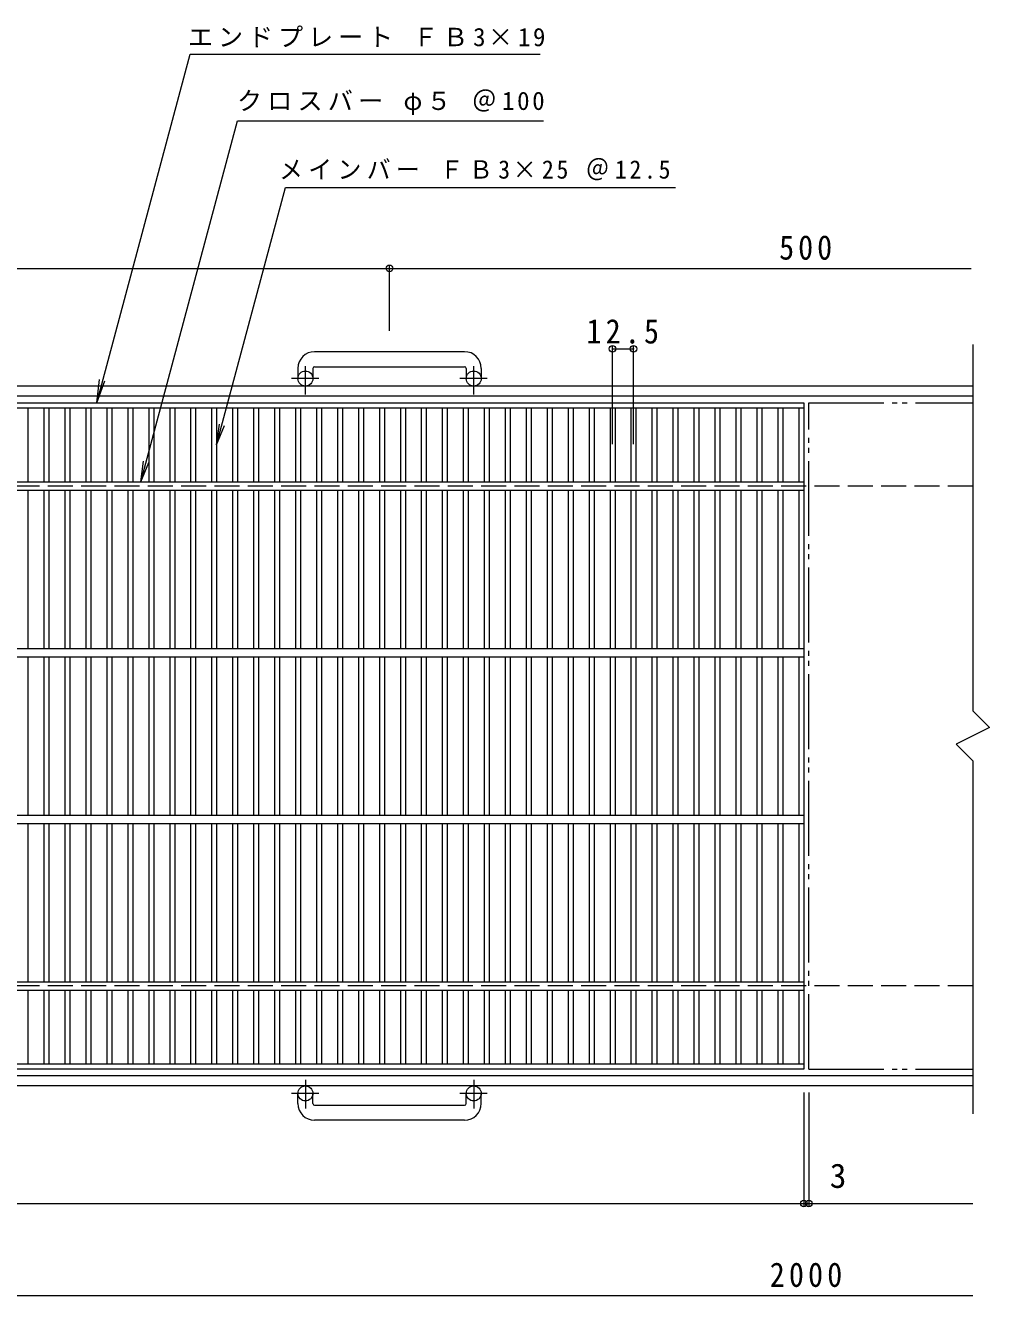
# Model space of a CAD drawing. Units: millimetres, scale not verified. Extents: x -854 to 887, y -687 to 582.
# Drawn here: x -275 to 303, y -181 to 582 of the extents above; entities that cross this region are included whole.
import ezdxf
from ezdxf.enums import TextEntityAlignment as Align

# ---------------------------------------------------------------- set-up
doc = ezdxf.new("R2010")
doc.units = ezdxf.units.MM
doc.header["$LTSCALE"] = 5
doc.header["$PDMODE"] = 32
doc.header["$PDSIZE"] = 4
for name, pattern in [('CHAIN1', [8, 5, -1, 1, -1]), ('DASHED3', [4, 3, -1]), ('DOUBLE_CHAIN2', [12.8, 9, -1, 0.6, -0.6, 0.6, -1])]:
    doc.linetypes.add(name, pattern=pattern)
for name, color, linetype, lineweight in [('A-1_ピット', 2, 'Continuous', 9), ('A-2_蓋', 3, 'Continuous', 9), ('A-4_寸法', 7, 'Continuous', 9)]:
    doc.layers.add(name, color=color, linetype=linetype, lineweight=lineweight)
doc.styles.add('ＭＳ ゴシック', font='')
doc.styles.get('ＭＳ ゴシック').set_extended_font_data('MS Gothic')

msp = doc.modelspace()

# ---------------------------------------------------------------- linework, layer by layer
at = {"layer": 'A-1_ピット'}
for p, q in [((293.46, 390.14), (293.46, 170.189)), ((-11.54, 385.789), (-101.54, 385.789)), ((-111.54, 375.789), (-111.54, 369.689)), ((-102.54, 375.789), (-102.54, 369.689)), ((-101.541, 376.789), (-11.54, 376.789)), ((-10.54, 375.789), (-10.54, 369.689)), ((-1.54, 375.789), (-1.54, 369.689)), ((293.46, 365.189), (-806.54, 365.189)), ((293.46, 359.188), (-806.54, 359.188)), ((293.46, 140.189), (293.46, -71.605)), ((293.46, -48.811), (-806.54, -48.811)), ((293.46, -54.811), (-806.54, -54.811)), ((-111.54, -65.412), (-111.54, -59.312)), ((-102.54, -65.412), (-102.54, -59.312)), ((-10.54, -65.412), (-10.54, -59.312)), ((-1.54, -65.412), (-1.54, -59.312)), ((-101.541, -66.412), (-11.54, -66.412)), ((-11.54, -75.411), (-101.54, -75.411))]:
    msp.add_line(p, q, dxfattribs=at)
at = {"layer": 'A-1_ピット', "linetype": 'CHAIN1'}
for p, q in [((-107.04, 360.082), (-107.04, 377.179)), ((-6.04, 360.082), (-6.04, 377.179)), ((-98.877, 369.689), (-115.285, 369.689)), ((2.123, 369.689), (-14.285, 369.689)), ((-107.04, -51.204), (-107.04, -68.301)), ((-6.04, -51.204), (-6.04, -68.301)), ((-98.877, -59.312), (-115.285, -59.312)), ((2.123, -59.312), (-14.285, -59.312))]:
    msp.add_line(p, q, dxfattribs=at)
at = {"layer": 'A-1_ピット', "linetype": 'DASHED3'}
for p, q in [((293.46, 305.189), (-806.54, 305.189)), ((293.46, 5.188), (-806.54, 5.188))]:
    msp.add_line(p, q, dxfattribs=at)
at = {"layer": 'A-1_ピット'}
msp.add_lwpolyline([(293.46, 170.189), (303.46, 160.189), (283.46, 150.189), (293.46, 140.189)], dxfattribs=at)
for centre in [(-107.04, 369.689), (-6.04, 369.689), (-107.04, -59.312), (-6.04, -59.312)]:
    msp.add_circle(centre, 4.5, dxfattribs=at)
for centre, radius, start, end in [((-101.54, 375.789), 10, 90, 180), ((-11.54, 375.789), 10, 0, 90), ((-101.541, 375.789), 1, 90, 180), ((-11.54, 375.789), 1, 0, 90), ((-101.54, -65.412), 10, 180, 270), ((-101.541, -65.412), 1, 180, 270), ((-11.54, -65.412), 10, 270, 0), ((-11.54, -65.412), 1, 270, 0)]:
    msp.add_arc(centre, radius, start, end, dxfattribs=at)
at = {"layer": 'A-2_蓋'}
for p, q in [((-805.04, 355.189), (191.96, 355.189)), ((-805.04, 352.189), (191.96, 352.189)), ((-273.499, 352.189), (-273.499, 307.689)), ((-263.919, 352.189), (-263.919, 307.689)), ((-260.919, 352.189), (-260.919, 307.689)), ((-251.339, 352.189), (-251.339, 307.689)), ((-248.339, 352.189), (-248.339, 307.689)), ((-238.76, 352.189), (-238.76, 307.689)), ((-235.759, 352.189), (-235.759, 307.689)), ((-226.179, 352.189), (-226.179, 307.689)), ((-223.179, 352.189), (-223.179, 307.689)), ((-213.599, 352.189), (-213.599, 307.689)), ((-210.599, 352.189), (-210.599, 307.689)), ((-201.019, 352.189), (-201.019, 307.689)), ((-198.019, 352.189), (-198.019, 307.689)), ((-188.439, 352.189), (-188.439, 307.689)), ((-185.439, 352.189), (-185.439, 307.689)), ((-175.859, 352.189), (-175.859, 307.689)), ((-172.859, 352.189), (-172.859, 307.689)), ((-163.279, 352.189), (-163.279, 307.689)), ((-160.279, 352.189), (-160.279, 307.689)), ((-150.699, 352.189), (-150.699, 307.689)), ((-147.699, 352.189), (-147.699, 307.689)), ((-138.119, 352.189), (-138.119, 307.689)), ((-135.119, 352.189), (-135.119, 307.689)), ((-125.539, 352.189), (-125.539, 307.689)), ((-122.539, 352.189), (-122.539, 307.689)), ((-112.959, 352.189), (-112.959, 307.689)), ((-109.959, 352.189), (-109.959, 307.689)), ((-100.379, 352.189), (-100.379, 307.689)), ((-97.379, 352.189), (-97.379, 307.689)), ((-87.799, 352.189), (-87.799, 307.689)), ((-84.799, 352.189), (-84.799, 307.689)), ((-75.219, 352.189), (-75.219, 307.689)), ((-72.219, 352.189), (-72.219, 307.689)), ((-62.639, 352.189), (-62.639, 307.689)), ((-59.639, 352.189), (-59.639, 307.689)), ((-50.059, 352.189), (-50.059, 307.689)), ((-47.059, 352.189), (-47.059, 307.689)), ((-37.479, 352.189), (-37.479, 307.689)), ((-34.479, 352.189), (-34.479, 307.689)), ((-24.899, 352.189), (-24.899, 307.689)), ((-21.899, 352.189), (-21.899, 307.689)), ((-12.319, 352.189), (-12.319, 307.689)), ((-9.319, 352.189), (-9.319, 307.689)), ((0.261, 352.189), (0.261, 307.689)), ((3.261, 352.189), (3.261, 307.689)), ((12.841, 352.189), (12.841, 307.689)), ((15.841, 352.189), (15.841, 307.689)), ((25.421, 352.189), (25.421, 307.689)), ((28.421, 352.189), (28.421, 307.689)), ((38.001, 352.189), (38.001, 307.689)), ((41.001, 352.189), (41.001, 307.689)), ((50.581, 352.189), (50.581, 307.689)), ((53.581, 352.189), (53.581, 307.689)), ((63.161, 352.189), (63.161, 307.689)), ((66.161, 352.189), (66.161, 307.689)), ((75.741, 352.189), (75.741, 307.689)), ((78.741, 352.189), (78.741, 307.689)), ((88.321, 352.189), (88.321, 307.689)), ((91.321, 352.189), (91.321, 307.689)), ((100.901, 352.189), (100.901, 307.689)), ((103.901, 352.189), (103.901, 307.689)), ((113.481, 352.189), (113.481, 307.689)), ((116.481, 352.189), (116.481, 307.689)), ((126.061, 352.189), (126.061, 307.689)), ((129.061, 352.189), (129.061, 307.689)), ((138.641, 352.189), (138.641, 307.689)), ((141.641, 352.189), (141.641, 307.689)), ((151.221, 352.189), (151.221, 307.689)), ((154.221, 352.189), (154.221, 307.689)), ((163.801, 352.189), (163.801, 307.689)), ((166.801, 352.189), (166.801, 307.689)), ((176.381, 352.189), (176.381, 307.689)), ((179.381, 352.189), (179.381, 307.689)), ((188.961, 352.189), (188.961, 307.689)), ((191.96, 355.189), (191.96, -44.811)), ((-805.04, 307.689), (191.96, 307.689)), ((-805.04, 302.689), (191.96, 302.689)), ((-273.499, 302.689), (-273.499, 207.689)), ((-263.919, 302.689), (-263.919, 207.689)), ((-260.919, 302.689), (-260.919, 207.689)), ((-251.339, 302.689), (-251.339, 207.689)), ((-248.339, 302.689), (-248.339, 207.689)), ((-238.76, 302.689), (-238.76, 207.689)), ((-235.759, 302.689), (-235.759, 207.689)), ((-226.179, 302.689), (-226.179, 207.689)), ((-223.179, 302.689), (-223.179, 207.689)), ((-213.599, 302.689), (-213.599, 207.689)), ((-210.599, 302.689), (-210.599, 207.689)), ((-201.019, 302.689), (-201.019, 207.689)), ((-198.019, 302.689), (-198.019, 207.689)), ((-188.439, 302.689), (-188.439, 207.689)), ((-185.439, 302.689), (-185.439, 207.689)), ((-175.859, 302.689), (-175.859, 207.689)), ((-172.859, 302.689), (-172.859, 207.689)), ((-163.279, 302.689), (-163.279, 207.689)), ((-160.279, 302.689), (-160.279, 207.689)), ((-150.699, 302.689), (-150.699, 207.689)), ((-147.699, 302.689), (-147.699, 207.689)), ((-138.119, 302.689), (-138.119, 207.689)), ((-135.119, 302.689), (-135.119, 207.689)), ((-125.539, 302.689), (-125.539, 207.689)), ((-122.539, 302.689), (-122.539, 207.689)), ((-112.959, 302.689), (-112.959, 207.689)), ((-109.959, 302.689), (-109.959, 207.689)), ((-100.379, 302.689), (-100.379, 207.689)), ((-97.379, 302.689), (-97.379, 207.689)), ((-87.799, 302.689), (-87.799, 207.689)), ((-84.799, 302.689), (-84.799, 207.689)), ((-75.219, 302.689), (-75.219, 207.689)), ((-72.219, 302.689), (-72.219, 207.689)), ((-62.639, 302.689), (-62.639, 207.689)), ((-59.639, 302.689), (-59.639, 207.689)), ((-50.059, 302.689), (-50.059, 207.689)), ((-47.059, 302.689), (-47.059, 207.689)), ((-37.479, 302.689), (-37.479, 207.689)), ((-34.479, 302.689), (-34.479, 207.689)), ((-24.899, 302.689), (-24.899, 207.689)), ((-21.899, 302.689), (-21.899, 207.689)), ((-12.319, 302.689), (-12.319, 207.689)), ((-9.319, 302.689), (-9.319, 207.689)), ((0.261, 302.689), (0.261, 207.689)), ((3.261, 302.689), (3.261, 207.689)), ((12.841, 302.689), (12.841, 207.689)), ((15.841, 302.689), (15.841, 207.689)), ((25.421, 302.689), (25.421, 207.689)), ((28.421, 302.689), (28.421, 207.689)), ((38.001, 302.689), (38.001, 207.689)), ((41.001, 302.689), (41.001, 207.689)), ((50.581, 302.689), (50.581, 207.689)), ((53.581, 302.689), (53.581, 207.689)), ((63.161, 302.689), (63.161, 207.689)), ((66.161, 302.689), (66.161, 207.689)), ((75.741, 302.689), (75.741, 207.689)), ((78.741, 302.689), (78.741, 207.689)), ((88.321, 302.689), (88.321, 207.689)), ((91.321, 302.689), (91.321, 207.689)), ((100.901, 302.689), (100.901, 207.689)), ((103.901, 302.689), (103.901, 207.689)), ((113.481, 302.689), (113.481, 207.689)), ((116.481, 302.689), (116.481, 207.689)), ((126.061, 302.689), (126.061, 207.689)), ((129.061, 302.689), (129.061, 207.689)), ((138.641, 302.689), (138.641, 207.689)), ((141.641, 302.689), (141.641, 207.689)), ((151.221, 302.689), (151.221, 207.689)), ((154.221, 302.689), (154.221, 207.689)), ((163.801, 302.689), (163.801, 207.689)), ((166.801, 302.689), (166.801, 207.689)), ((176.381, 302.689), (176.381, 207.689)), ((179.381, 302.689), (179.381, 207.689)), ((188.961, 302.689), (188.961, 207.689)), ((-805.04, 207.689), (191.96, 207.689)), ((-805.04, 202.689), (191.96, 202.689)), ((-273.499, 202.689), (-273.499, 107.689)), ((-263.919, 202.689), (-263.919, 107.689)), ((-260.919, 202.689), (-260.919, 107.689)), ((-251.339, 202.689), (-251.339, 107.689)), ((-248.339, 202.689), (-248.339, 107.689)), ((-238.76, 202.689), (-238.76, 107.689)), ((-235.759, 202.689), (-235.759, 107.689)), ((-226.179, 202.689), (-226.179, 107.689)), ((-223.179, 202.689), (-223.179, 107.689)), ((-213.599, 202.689), (-213.599, 107.689)), ((-210.599, 202.689), (-210.599, 107.689)), ((-201.019, 202.689), (-201.019, 107.689)), ((-198.019, 202.689), (-198.019, 107.689)), ((-188.439, 202.689), (-188.439, 107.689)), ((-185.439, 202.689), (-185.439, 107.689)), ((-175.859, 202.689), (-175.859, 107.689)), ((-172.859, 202.689), (-172.859, 107.689)), ((-163.279, 202.689), (-163.279, 107.689)), ((-160.279, 202.689), (-160.279, 107.689)), ((-150.699, 202.689), (-150.699, 107.689)), ((-147.699, 202.689), (-147.699, 107.689)), ((-138.119, 202.689), (-138.119, 107.689)), ((-135.119, 202.689), (-135.119, 107.689)), ((-125.539, 202.689), (-125.539, 107.689)), ((-122.539, 202.689), (-122.539, 107.689)), ((-112.959, 202.689), (-112.959, 107.689)), ((-109.959, 202.689), (-109.959, 107.689)), ((-100.379, 202.689), (-100.379, 107.689)), ((-97.379, 202.689), (-97.379, 107.689)), ((-87.799, 202.689), (-87.799, 107.689)), ((-84.799, 202.689), (-84.799, 107.689)), ((-75.219, 202.689), (-75.219, 107.689)), ((-72.219, 202.689), (-72.219, 107.689)), ((-62.639, 202.689), (-62.639, 107.689)), ((-59.639, 202.689), (-59.639, 107.689)), ((-50.059, 202.689), (-50.059, 107.689)), ((-47.059, 202.689), (-47.059, 107.689)), ((-37.479, 202.689), (-37.479, 107.689)), ((-34.479, 202.689), (-34.479, 107.689)), ((-24.899, 202.689), (-24.899, 107.689)), ((-21.899, 202.689), (-21.899, 107.689)), ((-12.319, 202.689), (-12.319, 107.689)), ((-9.319, 202.689), (-9.319, 107.689)), ((0.261, 202.689), (0.261, 107.689)), ((3.261, 202.689), (3.261, 107.689)), ((12.841, 202.689), (12.841, 107.689)), ((15.841, 202.689), (15.841, 107.689)), ((25.421, 202.689), (25.421, 107.689)), ((28.421, 202.689), (28.421, 107.689)), ((38.001, 202.689), (38.001, 107.689)), ((41.001, 202.689), (41.001, 107.689)), ((50.581, 202.689), (50.581, 107.689)), ((53.581, 202.689), (53.581, 107.689)), ((63.161, 202.689), (63.161, 107.689)), ((66.161, 202.689), (66.161, 107.689)), ((75.741, 202.689), (75.741, 107.689)), ((78.741, 202.689), (78.741, 107.689)), ((88.321, 202.689), (88.321, 107.689)), ((91.321, 202.689), (91.321, 107.689)), ((100.901, 202.689), (100.901, 107.689)), ((103.901, 202.689), (103.901, 107.689)), ((113.481, 202.689), (113.481, 107.689)), ((116.481, 202.689), (116.481, 107.689)), ((126.061, 202.689), (126.061, 107.689)), ((129.061, 202.689), (129.061, 107.689)), ((138.641, 202.689), (138.641, 107.689)), ((141.641, 202.689), (141.641, 107.689)), ((151.221, 202.689), (151.221, 107.689)), ((154.221, 202.689), (154.221, 107.689)), ((163.801, 202.689), (163.801, 107.689)), ((166.801, 202.689), (166.801, 107.689)), ((176.381, 202.689), (176.381, 107.689)), ((179.381, 202.689), (179.381, 107.689)), ((188.961, 202.689), (188.961, 107.689)), ((-805.04, 107.689), (191.96, 107.689)), ((-805.04, 102.689), (191.96, 102.689)), ((-273.499, 102.689), (-273.499, 7.689)), ((-263.919, 102.689), (-263.919, 7.689)), ((-260.919, 102.689), (-260.919, 7.689)), ((-251.339, 102.689), (-251.339, 7.689)), ((-248.339, 102.689), (-248.339, 7.689)), ((-238.76, 102.689), (-238.76, 7.689)), ((-235.759, 102.689), (-235.759, 7.689)), ((-226.179, 102.689), (-226.179, 7.689)), ((-223.179, 102.689), (-223.179, 7.689)), ((-213.599, 102.689), (-213.599, 7.689)), ((-210.599, 102.689), (-210.599, 7.689)), ((-201.019, 102.689), (-201.019, 7.689)), ((-198.019, 102.689), (-198.019, 7.689)), ((-188.439, 102.689), (-188.439, 7.689)), ((-185.439, 102.689), (-185.439, 7.689)), ((-175.859, 102.689), (-175.859, 7.689)), ((-172.859, 102.689), (-172.859, 7.689)), ((-163.279, 102.689), (-163.279, 7.689)), ((-160.279, 102.689), (-160.279, 7.689)), ((-150.699, 102.689), (-150.699, 7.689)), ((-147.699, 102.689), (-147.699, 7.689)), ((-138.119, 102.689), (-138.119, 7.689)), ((-135.119, 102.689), (-135.119, 7.689)), ((-125.539, 102.689), (-125.539, 7.689)), ((-122.539, 102.689), (-122.539, 7.689)), ((-112.959, 102.689), (-112.959, 7.689)), ((-109.959, 102.689), (-109.959, 7.689)), ((-100.379, 102.689), (-100.379, 7.689)), ((-97.379, 102.689), (-97.379, 7.689)), ((-87.799, 102.689), (-87.799, 7.689)), ((-84.799, 102.689), (-84.799, 7.689)), ((-75.219, 102.689), (-75.219, 7.689)), ((-72.219, 102.689), (-72.219, 7.689)), ((-62.639, 102.689), (-62.639, 7.689)), ((-59.639, 102.689), (-59.639, 7.689)), ((-50.059, 102.689), (-50.059, 7.689)), ((-47.059, 102.689), (-47.059, 7.689)), ((-37.479, 102.689), (-37.479, 7.689)), ((-34.479, 102.689), (-34.479, 7.689)), ((-24.899, 102.689), (-24.899, 7.689)), ((-21.899, 102.689), (-21.899, 7.689)), ((-12.319, 102.689), (-12.319, 7.689)), ((-9.319, 102.689), (-9.319, 7.689)), ((0.261, 102.689), (0.261, 7.689)), ((3.261, 102.689), (3.261, 7.689)), ((12.841, 102.689), (12.841, 7.689)), ((15.841, 102.689), (15.841, 7.689)), ((25.421, 102.689), (25.421, 7.689)), ((28.421, 102.689), (28.421, 7.689)), ((38.001, 102.689), (38.001, 7.689)), ((41.001, 102.689), (41.001, 7.689)), ((50.581, 102.689), (50.581, 7.689)), ((53.581, 102.689), (53.581, 7.689)), ((63.161, 102.689), (63.161, 7.689)), ((66.161, 102.689), (66.161, 7.689)), ((75.741, 102.689), (75.741, 7.689)), ((78.741, 102.689), (78.741, 7.689)), ((88.321, 102.689), (88.321, 7.689)), ((91.321, 102.689), (91.321, 7.689)), ((100.901, 102.689), (100.901, 7.689)), ((103.901, 102.689), (103.901, 7.689)), ((113.481, 102.689), (113.481, 7.689)), ((116.481, 102.689), (116.481, 7.689)), ((126.061, 102.689), (126.061, 7.689)), ((129.061, 102.689), (129.061, 7.689)), ((138.641, 102.689), (138.641, 7.689)), ((141.641, 102.689), (141.641, 7.689)), ((151.221, 102.689), (151.221, 7.689)), ((154.221, 102.689), (154.221, 7.689)), ((163.801, 102.689), (163.801, 7.689)), ((166.801, 102.689), (166.801, 7.689)), ((176.381, 102.689), (176.381, 7.689)), ((179.381, 102.689), (179.381, 7.689)), ((188.961, 102.689), (188.961, 7.689)), ((-805.04, 7.689), (191.96, 7.689)), ((-805.04, 2.689), (191.96, 2.689)), ((-273.499, 2.689), (-273.499, -41.811)), ((-263.919, 2.689), (-263.919, -41.811)), ((-260.919, 2.689), (-260.919, -41.811)), ((-251.339, 2.689), (-251.339, -41.811)), ((-248.339, 2.689), (-248.339, -41.811)), ((-238.76, 2.689), (-238.76, -41.811)), ((-235.759, 2.689), (-235.759, -41.811)), ((-226.179, 2.689), (-226.179, -41.811)), ((-223.179, 2.689), (-223.179, -41.811)), ((-213.599, 2.689), (-213.599, -41.811)), ((-210.599, 2.689), (-210.599, -41.811)), ((-201.019, 2.689), (-201.019, -41.811)), ((-198.019, 2.689), (-198.019, -41.811)), ((-188.439, 2.689), (-188.439, -41.811)), ((-185.439, 2.689), (-185.439, -41.811)), ((-175.859, 2.689), (-175.859, -41.811)), ((-172.859, 2.689), (-172.859, -41.811)), ((-163.279, 2.689), (-163.279, -41.811)), ((-160.279, 2.689), (-160.279, -41.811)), ((-150.699, 2.689), (-150.699, -41.811)), ((-147.699, 2.689), (-147.699, -41.811)), ((-138.119, 2.689), (-138.119, -41.811)), ((-135.119, 2.689), (-135.119, -41.811)), ((-125.539, 2.689), (-125.539, -41.811)), ((-122.539, 2.689), (-122.539, -41.811)), ((-112.959, 2.689), (-112.959, -41.811)), ((-109.959, 2.689), (-109.959, -41.811)), ((-100.379, 2.689), (-100.379, -41.811)), ((-97.379, 2.689), (-97.379, -41.811)), ((-87.799, 2.689), (-87.799, -41.811)), ((-84.799, 2.689), (-84.799, -41.811)), ((-75.219, 2.689), (-75.219, -41.811)), ((-72.219, 2.689), (-72.219, -41.811)), ((-62.639, 2.689), (-62.639, -41.811)), ((-59.639, 2.689), (-59.639, -41.811)), ((-50.059, 2.689), (-50.059, -41.811)), ((-47.059, 2.689), (-47.059, -41.811)), ((-37.479, 2.689), (-37.479, -41.811)), ((-34.479, 2.689), (-34.479, -41.811)), ((-24.899, 2.689), (-24.899, -41.811)), ((-21.899, 2.689), (-21.899, -41.811)), ((-12.319, 2.689), (-12.319, -41.811)), ((-9.319, 2.689), (-9.319, -41.811)), ((0.261, 2.689), (0.261, -41.811)), ((3.261, 2.689), (3.261, -41.811)), ((12.841, 2.689), (12.841, -41.811)), ((15.841, 2.689), (15.841, -41.811)), ((25.421, 2.689), (25.421, -41.811)), ((28.421, 2.689), (28.421, -41.811)), ((38.001, 2.689), (38.001, -41.811)), ((41.001, 2.689), (41.001, -41.811)), ((50.581, 2.689), (50.581, -41.811)), ((53.581, 2.689), (53.581, -41.811)), ((63.161, 2.689), (63.161, -41.811)), ((66.161, 2.689), (66.161, -41.811)), ((75.741, 2.689), (75.741, -41.811)), ((78.741, 2.689), (78.741, -41.811)), ((88.321, 2.689), (88.321, -41.811)), ((91.321, 2.689), (91.321, -41.811)), ((100.901, 2.689), (100.901, -41.811)), ((103.901, 2.689), (103.901, -41.811)), ((113.481, 2.689), (113.481, -41.811)), ((116.481, 2.689), (116.481, -41.811)), ((126.061, 2.689), (126.061, -41.811)), ((129.061, 2.689), (129.061, -41.811)), ((138.641, 2.689), (138.641, -41.811)), ((141.641, 2.689), (141.641, -41.811)), ((151.221, 2.689), (151.221, -41.811)), ((154.221, 2.689), (154.221, -41.811)), ((163.801, 2.689), (163.801, -41.811)), ((166.801, 2.689), (166.801, -41.811)), ((176.381, 2.689), (176.381, -41.811)), ((179.381, 2.689), (179.381, -41.811)), ((188.961, 2.689), (188.961, -41.811)), ((191.96, -41.811), (-805.04, -41.811)), ((191.96, -44.811), (-805.04, -44.811))]:
    msp.add_line(p, q, dxfattribs=at)
at = {"layer": 'A-2_蓋', "linetype": 'DOUBLE_CHAIN2'}
for p, q in [((194.96, -44.811), (194.96, 355.189)), ((194.96, 355.189), (293.46, 355.189)), ((194.96, -44.811), (293.46, -44.811))]:
    msp.add_line(p, q, dxfattribs=at)
at = {"layer": 'A-4_寸法'}
for p, q in [((-205.809, 307.689), (-147.771, 524.289)), ((-147.771, 524.289), (35.782, 524.289)), ((-160.279, 329.939), (-118.921, 484.289)), ((-118.921, 484.289), (114.925, 484.289)), ((-806.54, 435.789), (292.459, 435.789)), ((-56.54, 398.289), (-56.54, 437.289)), ((77.241, 330.336), (77.241, 388.973)), ((89.821, 330.336), (89.821, 388.973)), ((77.241, 387.473), (89.821, 387.473)), ((-232.21, 355.189), (-230.579, 369.082)), ((-232.21, 355.189), (-227.427, 368.238)), ((-160.279, 329.939), (-158.648, 342.332)), ((-160.279, 329.939), (-155.496, 341.488)), ((-205.809, 307.689), (-204.178, 320.082)), ((-205.809, 307.689), (-201.026, 319.237)), ((191.96, -58.811), (191.96, -126.911)), ((194.96, -58.811), (194.96, -126.911)), ((-853.539, -125.411), (293.46, -125.411)), ((-806.54, -180.618), (293.46, -180.618))]:
    msp.add_line(p, q, dxfattribs=at)
msp.add_lwpolyline([(-232.21, 355.189), (-176.182, 564.289), (33.867, 564.289)], dxfattribs=at)
for p in [(-56.54, 435.789), (77.241, 387.473), (89.821, 387.473), (191.96, -125.411), (194.96, -125.411)]:
    msp.add_point(p, dxfattribs=at)

# ---------------------------------------------------------------- texts
at = {"layer": 'A-4_寸法', "color": 2, "style": 'ＭＳ ゴシック'}
msp.add_text('3', height=14.66, dxfattribs=at).set_placement((207.563, -120.411), align=Align.BOTTOM_LEFT)
at = {"layer": 'A-4_寸法', "char_height": 11, "attachment_point": 7, "style": 'ＭＳ ゴシック'}
for s, insert in [('\\T1.2;エンドプレート\\~ＦＢ3×19', (-177.439, 568.464)), ('\\T1.21;クロスバー\\~φ５\\~＠100', (-148.02, 527.837)), ('\\T1.23;\\W0.95;メインバー\\~ＦＢ3×25\\~＠12.5', (-122.803, 488.611))]:
    msp.add_mtext(s, dxfattribs=dict(at, insert=insert))
at = {"layer": 'A-4_寸法', "color": 2, "char_height": 14.66, "attachment_point": 7, "style": 'ＭＳ ゴシック'}
for s, insert in [('\\T1.27;\\W0.9;500', (177.21, 440.789)), ('\\T1.28;\\W0.9;12.5', (61.656, 390.473)), ('\\T1.28;\\W0.9;2000', (171.585, -175.618))]:
    msp.add_mtext(s, dxfattribs=dict(at, insert=insert))

doc.saveas('drawing.dxf')
